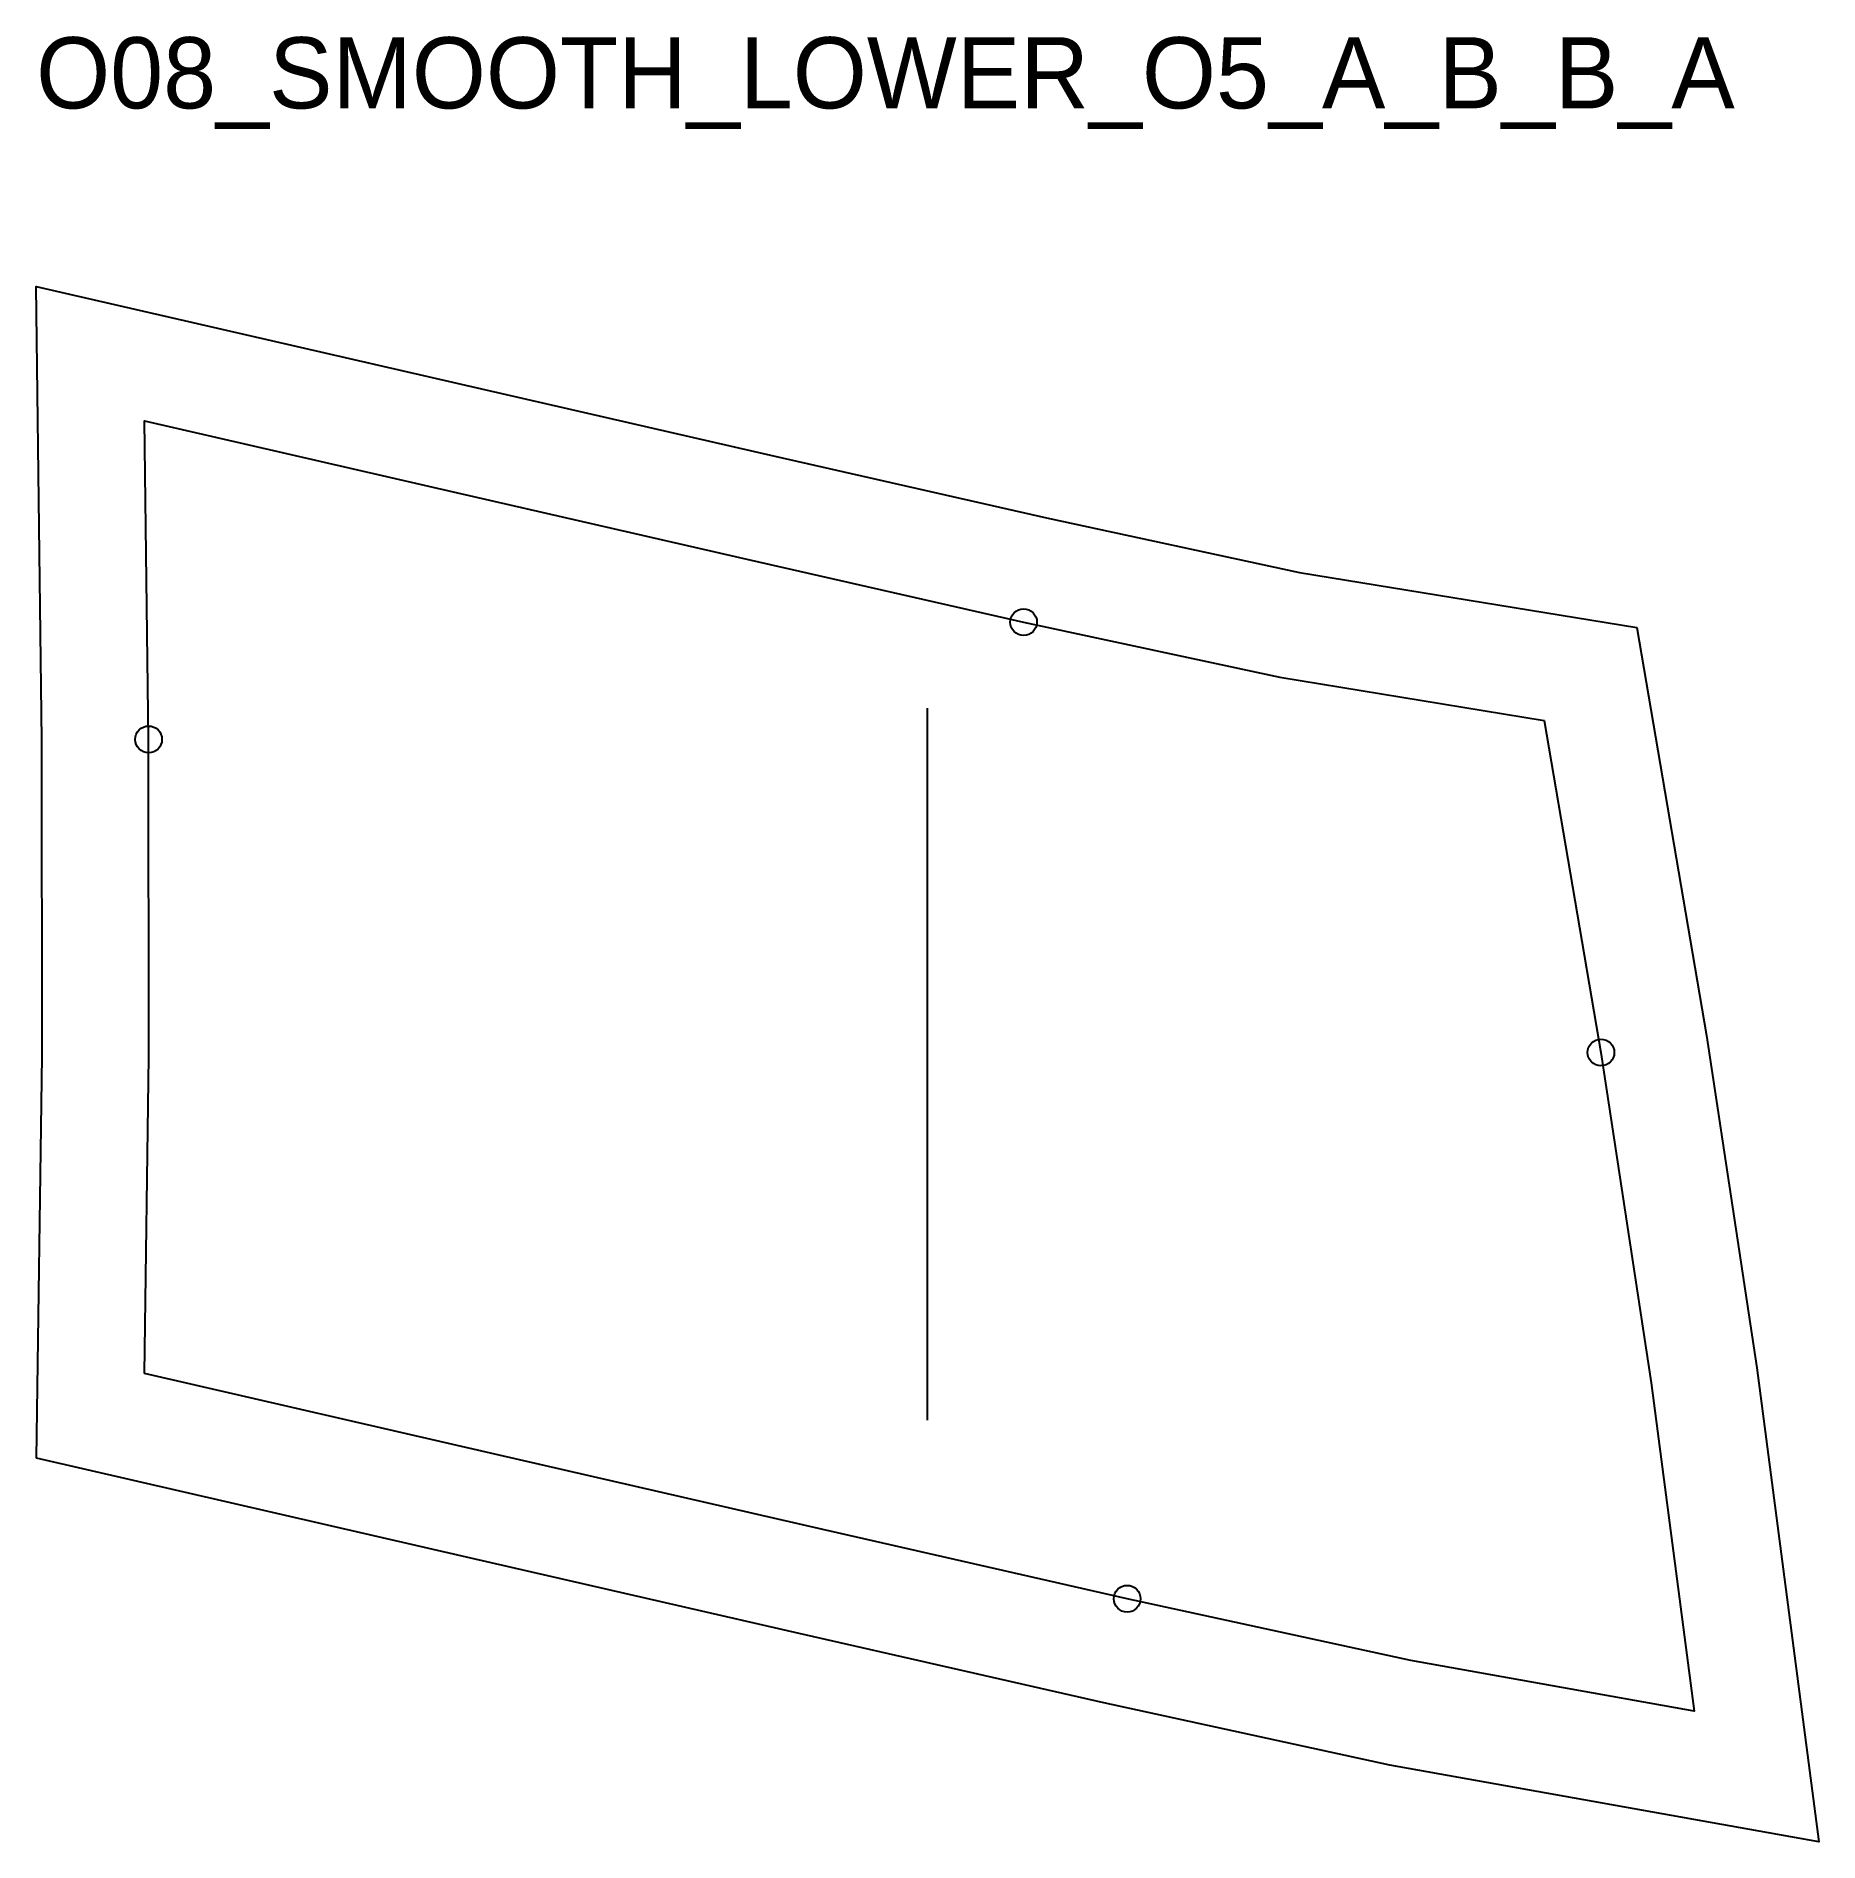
# Model space of a CAD drawing. Header units: millimetres. Extents: x -12 to 188, y -53 to 150.
import ezdxf

# ---------------------------------------------------------------- set-up
doc = ezdxf.new("R2010")
doc.units = ezdxf.units.MM
for name, color, linetype in [('CUT', 1, 'Continuous'), ('GRAIN', 3, 'Continuous'), ('ID', 7, 'Continuous'), ('NOTCH', 2, 'Continuous'), ('SEAM', 5, 'Continuous')]:
    doc.layers.add(name, color=color, linetype=linetype)

msp = doc.modelspace()

# ---------------------------------------------------------------- linework, layer by layer
at = {"layer": 'CUT'}
msp.add_lwpolyline([(-12.13, -9.52), (-11.53, 35.65), (-11.55, 71.18), (-12.19, 122.15), (37.86, 110.65), (70.82, 103.09), (101.35, 96.14), (129.77, 90.02), (167.65, 83.83), (175.48, 37.98), (181.15, 0.64), (188.12, -52.63), (139.92, -44.02), (107.79, -37.02), (73.54, -29.22), (36.66, -20.74), (-12.13, -9.52)], close=True, dxfattribs=at)
at = {"layer": 'GRAIN'}
msp.add_line((87.96, -5.24), (87.96, 74.76), dxfattribs=at)
at = {"layer": 'NOTCH'}
for centre in [(98.76, 84.42), (0.45, 71.25), (163.63, 36.07), (110.4, -25.31)]:
    msp.add_circle(centre, 1.5, dxfattribs=at)
at = {"layer": 'SEAM'}
msp.add_lwpolyline([(0, 0), (0.47, 35.57), (0.45, 71.25), (0, 107.04), (35.17, 98.96), (68.14, 91.39), (98.76, 84.42), (127.54, 78.23), (157.26, 73.37), (163.63, 36.07), (169.26, -1.04), (174.09, -37.94), (142.26, -32.25), (110.4, -25.31), (76.21, -17.52), (39.35, -9.05)], close=True, dxfattribs=at)

# ---------------------------------------------------------------- texts
at = {"layer": 'ID'}
msp.add_text('O08_SMOOTH_LOWER_O5_A_B_B_A', height=8, dxfattribs=at).set_placement((-12.19, 142.15))

doc.saveas('drawing.dxf')
